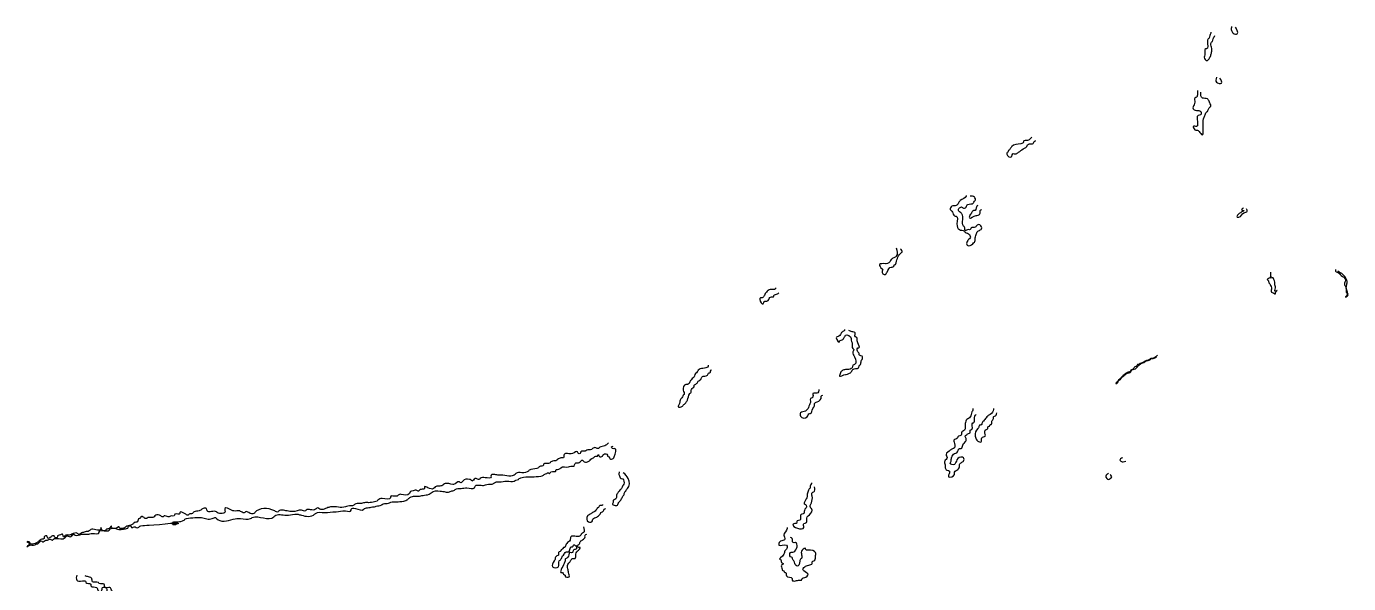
# Model space of a CAD drawing. Header units: metres. Extents: x 0 to 100, y 0 to 141.
# Drawn here: x -0.01 to 39.72, y 111.12 to 127.85 of the extents above; entities that cross this region are included whole.
import ezdxf

# ---------------------------------------------------------------- set-up
doc = ezdxf.new("R2010")
doc.units = ezdxf.units.M

msp = doc.modelspace()

# ---------------------------------------------------------------- linework, layer by layer
for points in [[(35.575, 127.675), (35.575, 127.65), (35.55, 127.575), (35.525, 127.5), (35.5, 127.475), (35.475, 127.4), (35.45, 127.175), (35.425, 127.175), (35.4, 127), (35.375, 126.925), (35.475, 126.825), (35.525, 126.875), (35.575, 126.975), (35.6, 127.075), (35.6, 127.225), (35.575, 127.3), (35.6, 127.375), (35.625, 127.4), (35.65, 127.475), (35.7, 127.575)], [(36.2, 127.85), (36.2, 127.725), (36.25, 127.65), (36.375, 127.625), (36.375, 127.725), (36.35, 127.775), (36.325, 127.825)], [(35.75, 126.325), (35.75, 126.175), (35.9, 126.15), (35.85, 126.3)], [(35.175, 125.925), (35.175, 125.825), (35.15, 125.725), (35.1, 125.7), (35.1, 125.575), (35.075, 125.5), (35.05, 125.375), (35.075, 125.35), (35.15, 125.325), (35.275, 125.3), (35.275, 125.2), (35.2, 125.175), (35.175, 125), (35.15, 124.85), (35.05, 124.85), (35.1, 124.75), (35.2, 124.725), (35.225, 124.7), (35.325, 124.6), (35.35, 124.825), (35.35, 124.925), (35.375, 125.125), (35.4, 125.175), (35.45, 125.275), (35.475, 125.3), (35.5, 125.35), (35.55, 125.425), (35.575, 125.45), (35.55, 125.55), (35.5, 125.65), (35.475, 125.675), (35.325, 125.7), (35.275, 125.875)], [(30.2, 124.525), (30.15, 124.475), (30.075, 124.425), (29.95, 124.4), (29.95, 124.375), (29.875, 124.325), (29.6, 124.25), (29.55, 124.175), (29.525, 124.15), (29.5, 124.125), (29.475, 124.075), (29.45, 124.05), (29.55, 123.925), (29.6, 123.95), (29.625, 124.025), (29.725, 124.025), (29.8, 124.075), (29.875, 124.125), (29.9, 124.15), (30.05, 124.25), (30.075, 124.3), (30.2, 124.325), (30.225, 124.325), (30.275, 124.4), (30.325, 124.425)], [(28.225, 122.775), (28.225, 122.75), (28.05, 122.625), (28, 122.55), (27.925, 122.475), (27.8, 122.45), (27.75, 122.35), (27.8, 122.3), (27.825, 122.25), (27.9, 122.15), (27.925, 122.15), (27.95, 121.925), (28.025, 121.75), (28.175, 121.7), (28.2, 121.675), (28.325, 121.6), (28.35, 121.5), (28.3, 121.45), (28.275, 121.425), (28.25, 121.3), (28.275, 121.275), (28.425, 121.325), (28.5, 121.425), (28.5, 121.475), (28.525, 121.6), (28.575, 121.7), (28.625, 121.725), (28.7, 121.8), (28.6, 121.9), (28.525, 121.85), (28.5, 121.825), (28.375, 121.8), (28.35, 121.75), (28.3, 121.75), (28.2, 121.725), (28.175, 121.825), (28.15, 121.85), (28.125, 122.05), (28.1, 122.225), (28.075, 122.25), (28, 122.325), (28.025, 122.4), (28.1, 122.425), (28.125, 122.4), (28.225, 122.425), (28.25, 122.475), (28.275, 122.5), (28.45, 122.55), (28.475, 122.6), (28.5, 122.625), (28.475, 122.725), (28.35, 122.75)], [(28.575, 122.475), (28.55, 122.45), (28.525, 122.4), (28.5, 122.325), (28.475, 122.325), (28.4, 122.275), (28.375, 122.225), (28.35, 122.2), (28.325, 122.1), (28.525, 122.175), (28.55, 122.175), (28.625, 122.2), (28.65, 122.3), (28.65, 122.325), (28.7, 122.35)], [(36.55, 122.4), (36.525, 122.375), (36.5, 122.35), (36.575, 122.325), (36.5, 122.275), (36.375, 122.125), (36.425, 122.125), (36.575, 122.25), (36.675, 122.3), (36.65, 122.375)], [(26.125, 121.2), (26.125, 120.95), (26.05, 120.9), (26, 120.875), (25.975, 120.85), (25.9, 120.75), (25.825, 120.725), (25.8, 120.725), (25.625, 120.7), (25.7, 120.575), (25.725, 120.55), (25.7, 120.5), (25.8, 120.4), (25.825, 120.425), (25.85, 120.475), (25.975, 120.625), (26, 120.625), (26.05, 120.65), (26.075, 120.7), (26.1, 120.7), (26.125, 120.75), (26.275, 121.05), (26.3, 121.075), (26.25, 121.175)], [(37.375, 120.475), (37.375, 120.4), (37.35, 120.3), (37.3, 120.275), (37.275, 120.25), (37.3, 120.225), (37.325, 120.15), (37.35, 120.125), (37.375, 120.075), (37.4, 120), (37.4, 119.875), (37.45, 119.85), (37.525, 119.825), (37.525, 119.85), (37.575, 119.925), (37.5, 119.9), (37.5, 119.925), (37.525, 120), (37.5, 120.125), (37.5, 120.175), (37.475, 120.25), (37.45, 120.3), (37.425, 120.3), (37.375, 120.3), (37.4, 120.35)], [(39.325, 120.55), (39.325, 120.5), (39.375, 120.475), (39.5, 120.375), (39.625, 120.25), (39.6, 120.1), (39.625, 120.05), (39.65, 119.95), (39.65, 119.875), (39.675, 119.8), (39.625, 119.725), (39.675, 119.75), (39.7, 119.775), (39.675, 119.9), (39.65, 120.025), (39.675, 120.15), (39.675, 120.175), (39.65, 120.275), (39.4, 120.5)], [(22.5, 120), (22.5, 119.975), (22.425, 119.95), (22.275, 119.925), (22.25, 119.9), (22.175, 119.8), (22.15, 119.75), (22.075, 119.7), (22.05, 119.7), (22.025, 119.65), (22.125, 119.525), (22.175, 119.6), (22.2, 119.6), (22.275, 119.625), (22.35, 119.725), (22.45, 119.75), (22.45, 119.775), (22.5, 119.8), (22.6, 119.85)], [(24.575, 118.75), (24.575, 118.725), (24.5, 118.675), (24.45, 118.6), (24.4, 118.55), (24.325, 118.5), (24.425, 118.375), (24.425, 118.4), (24.525, 118.45), (24.55, 118.5), (24.575, 118.525), (24.6, 118.575), (24.775, 118.475), (24.775, 118.425), (24.8, 118.35), (24.825, 118.175), (24.85, 118.15), (24.825, 118.075), (24.875, 117.925), (24.875, 117.7), (24.825, 117.675), (24.8, 117.6), (24.775, 117.575), (24.625, 117.55), (24.525, 117.525), (24.45, 117.45), (24.425, 117.35), (24.6, 117.4), (24.625, 117.4), (24.7, 117.425), (24.75, 117.45), (24.775, 117.475), (24.8, 117.525), (24.95, 117.575), (24.975, 117.575), (25, 117.625), (25.025, 117.675), (25.05, 117.7), (25.075, 117.8), (25.1, 117.85), (25.1, 117.95), (25.025, 117.975), (25, 118.05), (24.975, 118.075), (24.95, 118.125), (24.975, 118.2), (25, 118.2), (24.975, 118.35), (24.95, 118.475), (24.95, 118.5), (24.9, 118.525), (24.875, 118.675), (24.85, 118.675), (24.75, 118.7), (24.7, 118.725)], [(20.475, 117.675), (20.475, 117.65), (20.2, 117.55), (20.125, 117.45), (20.075, 117.4), (20.05, 117.325), (20.025, 117.3), (19.975, 117.25), (19.925, 117.175), (19.9, 117.125), (19.85, 117.1), (19.8, 117.1), (19.725, 116.925), (19.75, 116.8), (19.725, 116.775), (19.7, 116.725), (19.625, 116.6), (19.625, 116.575), (19.575, 116.425), (19.7, 116.45), (19.725, 116.475), (19.8, 116.55), (19.85, 116.625), (19.925, 116.825), (19.95, 116.85), (19.975, 116.95), (20.05, 117.05), (20.05, 117.075), (20.125, 117.125), (20.175, 117.2), (20.225, 117.225), (20.25, 117.25), (20.275, 117.3), (20.35, 117.35), (20.375, 117.35), (20.45, 117.375), (20.5, 117.45), (20.525, 117.45), (20.55, 117.5), (20.575, 117.55)], [(33.975, 117.975), (33.925, 117.925), (33.875, 117.9), (33.825, 117.875), (33.775, 117.875), (33.7, 117.825), (33.6, 117.8), (33.575, 117.775), (33.45, 117.725), (33.4, 117.7), (33.375, 117.7), (33.35, 117.65), (33.3, 117.625), (33.225, 117.55), (33.175, 117.525), (33.15, 117.475), (33.125, 117.475), (33.025, 117.425), (32.925, 117.35), (32.8, 117.2), (32.725, 117.125), (32.75, 117.125), (32.8, 117.2), (32.95, 117.35), (33.05, 117.425), (33.1, 117.45), (33.125, 117.45), (33.175, 117.475), (33.225, 117.55), (33.25, 117.55), (33.475, 117.725), (33.6, 117.775), (33.625, 117.8), (33.725, 117.825), (33.8, 117.875), (33.85, 117.875), (33.9, 117.9), (33.95, 117.925)], [(23.8, 116.95), (23.8, 116.925), (23.775, 116.85), (23.625, 116.825), (23.625, 116.8), (23.6, 116.7), (23.55, 116.675), (23.55, 116.6), (23.5, 116.45), (23.475, 116.375), (23.425, 116.325), (23.4, 116.3), (23.25, 116.25), (23.25, 116.15), (23.45, 116.125), (23.525, 116.225), (23.55, 116.225), (23.6, 116.325), (23.675, 116.5), (23.675, 116.525), (23.75, 116.575), (23.875, 116.725), (23.875, 116.75), (23.925, 116.775)], [(28.425, 116.375), (28.425, 116.325), (28.4, 116.275), (28.35, 116.125), (28.3, 116.075), (28.25, 116.05), (28.2, 115.925), (28.2, 115.825), (28.175, 115.725), (28.125, 115.7), (28.1, 115.675), (28.075, 115.575), (28, 115.55), (27.975, 115.525), (27.95, 115.475), (27.875, 115.45), (27.875, 115.325), (27.85, 115.175), (27.775, 115.15), (27.75, 115.125), (27.625, 115), (27.65, 114.875), (27.6, 114.825), (27.575, 114.775), (27.6, 114.65), (27.6, 114.6), (27.65, 114.525), (27.725, 114.5), (27.725, 114.45), (27.7, 114.325), (27.875, 114.4), (27.875, 114.425), (27.9, 114.5), (27.95, 114.525), (28.025, 114.625), (28.025, 114.675), (28.075, 114.75), (28.15, 114.8), (28.15, 114.9), (27.975, 114.875), (27.9, 114.725), (27.875, 114.7), (27.75, 114.725), (27.775, 114.8), (27.775, 114.825), (27.8, 114.925), (27.825, 114.975), (27.875, 115.025), (27.95, 115.05), (28.025, 115.175), (28.075, 115.175), (28.125, 115.275), (28.15, 115.325), (28.2, 115.375), (28.225, 115.475), (28.2, 115.55), (28.225, 115.575), (28.3, 115.625), (28.35, 115.65), (28.35, 115.725), (28.4, 115.75), (28.425, 115.95), (28.45, 115.95), (28.475, 116.075), (28.525, 116.2)], [(29.05, 116.375), (29.05, 116.35), (28.95, 116.2), (28.875, 116.15), (28.825, 116.1), (28.75, 116), (28.7, 115.925), (28.7, 115.9), (28.625, 115.875), (28.6, 115.8), (28.575, 115.775), (28.5, 115.55), (28.55, 115.425), (28.575, 115.4), (28.675, 115.375), (28.7, 115.5), (28.8, 115.55), (28.8, 115.6), (28.825, 115.75), (28.875, 115.775), (28.875, 115.825), (28.925, 115.85), (28.95, 115.9), (28.975, 115.9), (29, 116), (29.05, 116.075), (29.05, 116.125), (29.125, 116.175), (29.15, 116.25)], [(17.475, 115.35), (17.4, 115.275), (17.25, 115.225), (17.2, 115.2), (17.175, 115.175), (17.1, 115.2), (17, 115.175), (16.975, 115.15), (16.825, 115.125), (16.775, 115.1), (16.725, 115.1), (16.65, 115.075), (16.625, 115.025), (16.575, 115.025), (16.55, 115.075), (16.4, 115.025), (16.25, 115.025), (16.15, 115), (16.125, 114.9), (16.05, 114.9), (16, 114.875), (15.95, 114.85), (15.925, 114.825), (15.8, 114.8), (15.75, 114.775), (15.725, 114.75), (15.625, 114.725), (15.525, 114.7), (15.525, 114.675), (15.475, 114.65), (15.4, 114.625), (15.375, 114.6), (15.15, 114.55), (15.1, 114.525), (15.075, 114.5), (14.875, 114.45), (14.7, 114.425), (14.675, 114.4), (14.55, 114.35), (14.3, 114.375), (14.15, 114.375), (14.025, 114.4), (13.95, 114.375), (13.95, 114.325), (13.775, 114.3), (13.625, 114.275), (13.6, 114.25), (13.475, 114.275), (13.375, 114.2), (13.35, 114.225), (13.3, 114.25), (13.1, 114.2), (13.05, 114.15), (13, 114.175), (12.825, 114.1), (12.8, 114.1), (12.575, 114.125), (12.525, 114.1), (12.5, 114.075), (12.375, 114.05), (12.275, 114.025), (12.225, 113.975), (12.05, 114), (11.95, 114.025), (11.95, 113.975), (11.85, 113.95), (11.8, 113.925), (11.775, 113.9), (11.7, 113.925), (11.575, 113.9), (11.55, 113.9), (11.5, 113.825), (11.25, 113.8), (11.2, 113.8), (11.125, 113.75), (10.925, 113.725), (10.925, 113.7), (10.675, 113.675), (10.55, 113.625), (10.525, 113.6), (10.45, 113.575), (10.275, 113.55), (10.15, 113.55), (10.025, 113.525), (9.85, 113.5), (9.825, 113.475), (9.65, 113.45), (9.575, 113.425), (9.15, 113.425), (9.05, 113.4), (8.775, 113.375), (8.75, 113.4), (8.675, 113.35), (8.4, 113.325), (8.375, 113.3), (8.25, 113.325), (8.125, 113.3), (7.825, 113.3), (7.675, 113.325), (7.575, 113.3), (7.55, 113.275), (7.45, 113.3), (6.85, 113.25), (6.825, 113.225), (6.675, 113.25), (6.575, 113.275), (6.55, 113.25), (6.45, 113.275), (6.4, 113.3), (6.225, 113.3), (6.15, 113.325), (5.95, 113.375), (5.95, 113.25), (5.875, 113.225), (5.725, 113.25), (5.7, 113.275), (5.425, 113.3), (5.4, 113.375), (5.3, 113.375), (5.225, 113.325), (5.175, 113.3), (5.025, 113.275), (5, 113.25), (4.975, 113.225), (4.875, 113.2), (4.85, 113.175), (4.775, 113.2), (4.6, 113.25), (4.6, 113.225), (4.45, 113.2), (4.425, 113.15), (4.35, 113.15), (4.25, 113.125), (4.125, 113.15), (4.1, 113.125), (4.025, 113.15), (3.875, 113.175), (3.825, 113.125), (3.65, 113.1), (3.55, 113.075), (3.525, 113.1), (3.425, 113.125), (3.4, 113.075), (3.375, 113.075), (3.325, 112.975), (3.225, 112.95), (3.2, 112.925), (3.125, 112.875), (2.975, 112.825), (2.95, 112.8), (2.85, 112.775), (2.775, 112.8), (2.775, 112.825), (2.725, 112.8), (2.55, 112.825), (2.55, 112.85), (2.475, 112.775), (2.4, 112.75), (2.375, 112.725), (2.25, 112.75), (2.225, 112.8), (2.225, 112.775), (1.95, 112.75), (1.9, 112.725), (1.875, 112.7), (1.75, 112.675), (1.7, 112.65), (1.675, 112.65), (1.625, 112.625), (1.55, 112.6), (1.525, 112.625), (1.35, 112.6), (1.25, 112.575), (1.175, 112.575), (1.1, 112.525), (1.075, 112.6), (1.05, 112.6), (0.975, 112.575), (0.925, 112.55), (0.925, 112.525), (0.85, 112.5), (0.825, 112.55), (0.775, 112.55), (0.7, 112.5), (0.65, 112.475), (0.625, 112.5), (0.6, 112.55), (0.525, 112.525), (0.525, 112.475), (0.45, 112.45), (0.4, 112.425), (0.35, 112.375), (0.25, 112.325), (0.175, 112.3), (0.15, 112.3), (0.1, 112.325), (0.075, 112.375), (0, 112.375), (0.05, 112.35), (0.075, 112.3), (0.025, 112.25), (0, 112.225), (0.1, 112.275), (0.2, 112.275), (0.275, 112.3), (0.375, 112.35), (0.425, 112.4), (0.475, 112.375), (0.575, 112.425), (0.625, 112.425), (0.7, 112.45), (0.775, 112.425), (0.8, 112.45), (0.875, 112.475), (1.15, 112.5), (1.2, 112.55), (1.3, 112.525), (1.35, 112.55), (1.4, 112.6), (1.45, 112.575), (1.65, 112.6), (1.825, 112.6), (1.975, 112.625), (2.175, 112.65), (2.175, 112.675), (2.4, 112.7), (2.475, 112.725), (2.5, 112.75), (2.675, 112.775), (2.725, 112.75), (2.875, 112.75), (3, 112.775), (3.05, 112.8), (3.05, 112.825), (3.125, 112.85), (3.15, 112.8), (3.175, 112.8), (3.225, 112.825), (3.35, 112.8), (3.375, 112.825), (3.425, 112.85), (3.675, 112.875), (4.5, 112.9), (4.375, 112.9), (4.375, 112.95), (4.475, 112.975), (4.5, 112.975), (4.675, 113), (4.725, 113.025), (4.75, 113.05), (4.8, 113.075), (5.05, 113.1), (5.25, 113.1), (5.575, 113.075), (5.675, 113.1), (5.7, 113.075), (6.2, 113.05), (6.425, 113.075), (6.725, 113.075), (6.775, 113.1), (7.425, 113.125), (7.45, 113.15), (7.8, 113.175), (8.05, 113.2), (8.15, 113.2), (8.25, 113.175), (8.65, 113.2), (8.675, 113.225), (8.95, 113.25), (9.275, 113.275), (9.3, 113.275), (9.575, 113.3), (9.75, 113.325), (9.75, 113.35), (9.875, 113.375), (10.125, 113.35), (10.15, 113.375), (10.275, 113.4), (10.425, 113.425), (10.45, 113.425), (10.5, 113.45), (10.65, 113.475), (10.675, 113.5), (10.825, 113.525), (10.975, 113.575), (11.1, 113.575), (11.325, 113.6), (11.45, 113.65), (11.475, 113.675), (11.55, 113.725), (11.7, 113.75), (11.8, 113.75), (11.95, 113.775), (12.125, 113.825), (12.15, 113.85), (12.425, 113.9), (12.575, 113.875), (12.7, 113.875), (12.75, 113.9), (12.85, 113.925), (12.875, 113.95), (13.05, 113.975), (13.225, 114), (13.45, 114), (13.475, 114.05), (13.625, 114.075), (13.75, 114.075), (13.825, 114.1), (14.025, 114.125), (14.05, 114.15), (14.2, 114.175), (14.425, 114.2), (14.65, 114.2), (14.7, 114.225), (14.775, 114.25), (14.8, 114.275), (14.85, 114.3), (15.15, 114.325), (15.175, 114.325), (15.45, 114.35), (15.525, 114.375), (15.55, 114.4), (15.625, 114.425), (15.675, 114.45), (15.7, 114.425), (15.75, 114.475), (15.9, 114.5), (15.9, 114.525), (15.95, 114.55), (16.025, 114.575), (16.05, 114.6), (16.275, 114.625), (16.35, 114.65), (16.45, 114.65), (16.475, 114.725), (16.525, 114.75), (16.575, 114.75), (16.625, 114.775), (16.7, 114.825), (16.725, 114.8), (16.85, 114.775), (16.925, 114.825), (16.975, 114.875), (17.025, 114.9), (17.125, 114.95), (17.15, 114.95), (17.175, 115), (17.2, 114.95), (17.3, 114.95), (17.325, 115), (17.45, 114.975), (17.45, 114.95), (17.5, 114.925), (17.525, 114.875), (17.625, 114.875), (17.65, 114.925), (17.675, 115.175), (17.6, 115.175), (17.575, 115.225), (17.625, 115.25)], [(32.925, 114.9), (32.85, 114.825), (32.875, 114.8), (32.95, 114.775), (33.025, 114.8)], [(17.8, 114.475), (17.8, 114.375), (17.825, 114.325), (17.85, 114.275), (17.875, 114.275), (17.95, 114.15), (17.925, 114.075), (17.9, 114.05), (17.875, 113.975), (17.85, 113.95), (17.8, 113.9), (17.75, 113.825), (17.725, 113.775), (17.725, 113.725), (17.675, 113.65), (17.625, 113.625), (17.625, 113.575), (17.6, 113.5), (17.65, 113.475), (17.75, 113.475), (17.775, 113.525), (17.8, 113.575), (17.85, 113.625), (17.9, 113.725), (17.95, 113.8), (17.95, 113.825), (18, 113.9), (18.025, 113.95), (18.05, 113.975), (18.075, 114.275), (17.925, 114.45)], [(32.5, 114.425), (32.425, 114.35), (32.45, 114.275), (32.5, 114.25), (32.55, 114.275), (32.6, 114.325), (32.575, 114.375), (32.55, 114.4)], [(23.575, 114.15), (23.575, 114.125), (23.55, 114.075), (23.525, 113.975), (23.5, 113.95), (23.475, 113.9), (23.45, 113.775), (23.45, 113.75), (23.4, 113.625), (23.375, 113.5), (23.4, 113.5), (23.425, 113.425), (23.4, 113.375), (23.375, 113.35), (23.35, 113.225), (23.25, 113.175), (23.25, 113.15), (23.225, 113.025), (23.15, 113), (23.125, 112.925), (23.075, 112.925), (23.025, 112.9), (23.35, 112.8), (23.35, 112.925), (23.425, 112.95), (23.45, 113.125), (23.475, 113.15), (23.6, 113.325), (23.575, 113.375), (23.55, 113.4), (23.575, 113.55), (23.6, 113.75), (23.6, 113.85), (23.65, 113.875), (23.675, 114.025)], [(17.3, 113.5), (17.3, 113.475), (17.2, 113.45), (17.175, 113.4), (17.15, 113.4), (17.125, 113.35), (17.1, 113.325), (17.05, 113.275), (17, 113.25), (16.925, 113.2), (16.875, 113.175), (16.85, 113.15), (16.875, 112.975), (17, 113), (17, 113.025), (17.025, 113.075), (17.1, 113.1), (17.2, 113.175), (17.225, 113.2), (17.25, 113.25), (17.3, 113.275), (17.325, 113.3), (17.35, 113.35), (17.4, 113.375)], [(16.725, 112.825), (16.725, 112.65), (16.675, 112.625), (16.65, 112.575), (16.625, 112.55), (16.35, 112.525), (16.325, 112.425), (16.225, 112.325), (16.2, 112.275), (16.15, 112.2), (16.125, 112.2), (16.1, 112.15), (16.05, 112.125), (16.05, 112.1), (16, 112.075), (15.975, 112.025), (15.975, 111.975), (15.925, 111.95), (15.875, 111.875), (15.875, 111.85), (15.85, 111.8), (15.8, 111.625), (15.975, 111.625), (16, 111.8), (16.025, 111.825), (16.05, 111.85), (16.075, 111.9), (16.1, 111.95), (16.15, 112), (16.175, 112.05), (16.25, 112.075), (16.275, 112.075), (16.325, 112.175), (16.35, 112.225), (16.4, 112.225), (16.425, 112.275), (16.5, 112.25), (16.5, 112.15), (16.425, 112.125), (16.4, 112.05), (16.325, 112.05), (16.25, 111.9), (16.175, 111.85), (16.175, 111.825), (16.15, 111.725), (16.075, 111.45), (16.1, 111.45), (16.125, 111.4), (16.175, 111.375), (16.175, 111.35), (16.3, 111.325), (16.275, 111.45), (16.275, 111.475), (16.25, 111.6), (16.275, 111.725), (16.3, 111.75), (16.35, 111.825), (16.425, 111.875), (16.475, 111.875), (16.5, 112), (16.525, 112.075), (16.55, 112.1), (16.625, 112.2), (16.55, 112.225), (16.55, 112.275), (16.6, 112.3), (16.625, 112.375), (16.65, 112.4), (16.75, 112.475), (16.775, 112.525), (16.775, 112.575), (16.825, 112.6)], [(22.85, 112.8), (22.85, 112.775), (22.75, 112.575), (22.775, 112.45), (22.75, 112.425), (22.625, 112.375), (22.6, 112.275), (22.825, 112.275), (22.85, 112.2), (22.825, 112.15), (22.775, 112.1), (22.75, 112), (22.625, 111.85), (22.65, 111.85), (22.675, 111.75), (22.725, 111.725), (22.725, 111.7), (22.675, 111.675), (22.7, 111.55), (22.7, 111.525), (22.75, 111.5), (22.775, 111.45), (22.8, 111.45), (22.825, 111.35), (23, 111.275), (23, 111.225), (23.1, 111.2), (23.225, 111.225), (23.275, 111.225), (23.3, 111.275), (23.375, 111.3), (23.475, 111.4), (23.35, 111.5), (23.325, 111.575), (23.375, 111.625), (23.5, 111.675), (23.6, 111.725), (23.6, 111.775), (23.65, 111.8), (23.7, 111.925), (23.7, 112.05), (23.475, 112.125), (23.4, 112.15), (23.4, 112.175), (23.3, 112.125), (23.275, 111.875), (23.25, 111.85), (23.225, 111.775), (23.2, 111.675), (23.175, 111.65), (23.075, 111.725), (23.05, 111.8), (23.025, 111.825), (23, 111.9), (22.95, 111.925), (22.95, 112.05), (23.05, 112.075), (23.1, 112.35), (23.025, 112.35), (23, 112.475), (22.95, 112.5)], [(1.5, 111.375), (1.5, 111.225), (1.675, 111.2), (1.775, 111.175), (1.775, 111.15), (1.85, 111.125), (1.925, 111.1), (1.925, 111.05), (2.1, 111), (2.15, 110.9), (2.25, 110.9), (2.275, 111), (2.4, 110.975), (2.4, 110.875), (2.475, 110.775), (2.575, 110.65), (2.6, 110.625), (2.625, 110.575), (2.6, 110.5), (2.6, 110.375), (2.7, 110.3), (2.75, 110.05), (2.85, 110.1), (2.875, 110.125), (2.9, 110.175), (2.8, 110.4), (2.775, 110.4), (2.725, 110.675), (2.7, 110.725), (2.675, 110.75), (2.55, 110.925), (2.5, 111), (2.35, 111), (2.325, 111.1), (2.175, 111.125), (2.15, 111.15), (1.975, 111.175), (1.95, 111.275), (1.925, 111.3), (1.85, 111.325), (1.75, 111.35)]]:
    msp.add_spline(points, degree=3)

doc.saveas('drawing.dxf')
